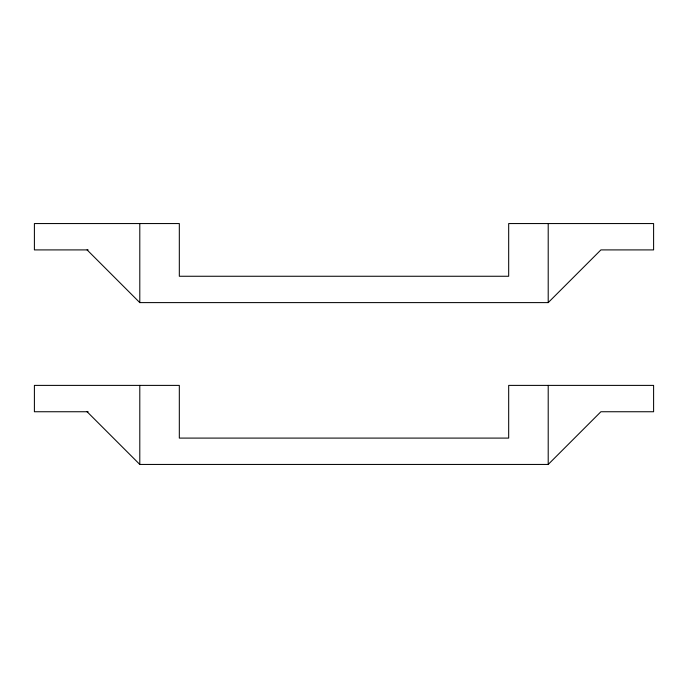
<?xml version="1.0" encoding="UTF-8"?>
<svg xmlns="http://www.w3.org/2000/svg" width="688" height="688" viewBox="0 0 688 688"><rect width="100%" height="100%" fill="white"/><g stroke="black" fill="none" stroke-linecap="round" stroke-linejoin="round"><path stroke-width="1.03" d="M87.101 249.907L139.793 302.608L548.207 302.608L600.899 249.907L653.6 249.907L653.6 223.557L508.681 223.557L508.681 276.258L179.319 276.258L179.319 223.557L34.4 223.557L34.4 249.907L88.133 249.907M87.101 411.742L139.793 464.443L548.207 464.443L600.899 411.742L653.6 411.742L653.6 385.392L508.681 385.392L508.681 438.093L179.319 438.093L179.319 385.392L34.4 385.392L34.4 411.742L88.133 411.742M548.207 223.557L548.207 302.608M548.207 385.392L548.207 464.443M139.793 223.557L139.793 302.608M139.793 385.392L139.793 464.443"/></g></svg>
